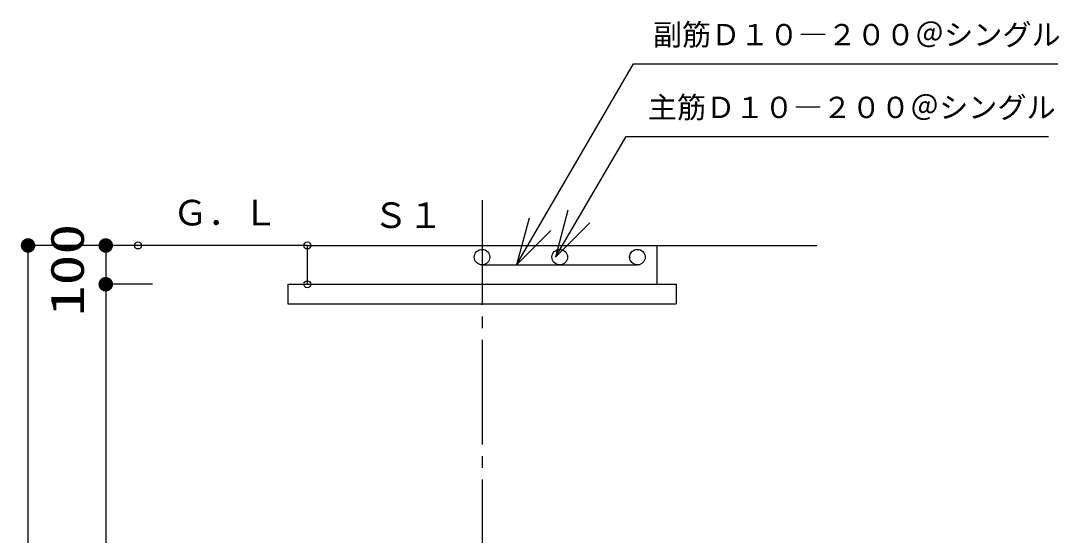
# Model space of a CAD drawing. Units: millimetres, scale not verified. Extents: x -9571 to 7747, y -6704 to 5373.
# Drawn here: x -1436 to 1238, y 941 to 2267 of the extents above; entities that cross this region are included whole.
import ezdxf
from ezdxf.enums import TextEntityAlignment as Align

# ---------------------------------------------------------------- set-up
doc = ezdxf.new("R2010")
doc.units = ezdxf.units.MM
doc.header["$LTSCALE"] = 30
doc.header["$PDMODE"] = 32
doc.header["$PDSIZE"] = 18
doc.linetypes.add('CHAIN2', pattern=[12, 9, -1, 1, -1])
for name, color, linetype, lineweight in [('0-1_00クル-フ-0躯体', 3, 'Continuous', 25), ('0-2_00クル-フ-1機器', 2, 'Continuous', 25), ('0-3_00クル-フ-2製作', 3, 'Continuous', 25), ('0-6_00クル-フ-6寸法', 7, 'Continuous', 25)]:
    doc.layers.add(name, color=color, linetype=linetype, lineweight=lineweight)
doc.styles.add('MS Gothic', font='')
doc.styles.add('ＭＳ ゴシック', font='')
doc.styles.get('MS Gothic').set_extended_font_data('MS Gothic')
doc.styles.get('ＭＳ ゴシック').set_extended_font_data('MS Gothic')

msp = doc.modelspace()

# ---------------------------------------------------------------- linework, layer by layer
at = {"layer": '0-1_00クル-フ-0躯体', "color": 4}
for p, q in [((-159.3, 1638.14), (142.02, 2156.49)), ((142.02, 2156.49), (1234.26, 2156.49)), ((-59.3, 1658.14), (122.99, 1969)), ((122.99, 1969), (1210.62, 1969))]:
    msp.add_line(p, q, dxfattribs=at)
for points in [[(-26.94, 1778.88), (-59.3, 1658.14), (29.09, 1746.53)], [(-126.94, 1758.88), (-159.3, 1638.14), (-70.91, 1726.53)]]:
    msp.add_lwpolyline(points, dxfattribs=at)
at = {"layer": '0-2_00クル-フ-1機器', "linetype": 'CHAIN2'}
msp.add_line((-247.94, 1804.94), (-247.94, -494.82), dxfattribs=at)
at = {"layer": '0-2_00クル-フ-1機器'}
for p, q in [((-697.94, 1688.14), (-1416.19, 1688.14)), ((-697.94, 1688.14), (613.65, 1688.14)), ((-697.94, 1688.14), (-697.94, 1588.14)), ((202.06, 1688.14), (202.06, 1588.14)), ((-747.94, 1588.14), (-747.94, 1538.14)), ((-747.94, 1588.14), (252.06, 1588.14)), ((252.06, 1588.14), (252.06, 1538.14)), ((-747.94, 1538.14), (252.06, 1538.14))]:
    msp.add_line(p, q, dxfattribs=at)
at = {"layer": '0-3_00クル-フ-2製作'}
msp.add_line((-247.94, 1638.14), (152.05, 1638.14), dxfattribs=at)
for centre in [(-248.06, 1658.14), (-48.06, 1658.14), (151.94, 1658.14), (152.05, 1658.14)]:
    msp.add_circle(centre, 20, dxfattribs=at)
at = {"layer": '0-6_00クル-フ-6寸法', "color": 4}
for p, q in [((-1296.93, 1688.14), (-1416.93, 1688.14)), ((-1416.93, -411.86), (-1416.93, 1688.14)), ((-1096.93, 1688.14), (-1216.93, 1688.14)), ((-1216.93, 1688.14), (-1216.93, 1588.14)), ((-1096.93, 1588.14), (-1216.93, 1588.14)), ((-1096.93, 1588.14), (-1216.93, 1588.14)), ((-1216.93, 1588.14), (-1216.93, -161.86))]:
    msp.add_line(p, q, dxfattribs=at)
for p in [(-1416.93, 1688.14), (-1133.86, 1688.14), (-697.94, 1688.14), (-1216.93, 1588.14), (-697.94, 1588.14)]:
    msp.add_point(p, dxfattribs=at)
at = {"layer": '0-6_00クル-フ-6寸法'}
for points in [[(-1435.32, 1691.8), (-1416.93, 1688.14), (-1435.68, 1688.14)], [(-1435.68, 1688.14), (-1416.93, 1688.14), (-1435.32, 1684.48)], [(-1434.25, 1695.32), (-1416.93, 1688.14), (-1435.32, 1691.8)], [(-1435.32, 1684.48), (-1416.93, 1688.14), (-1434.25, 1680.97)], [(-1432.52, 1698.56), (-1416.93, 1688.14), (-1434.25, 1695.32)], [(-1434.25, 1680.97), (-1416.93, 1688.14), (-1432.52, 1677.73)], [(-1430.18, 1701.4), (-1416.93, 1688.14), (-1432.52, 1698.56)], [(-1432.52, 1677.73), (-1416.93, 1688.14), (-1430.18, 1674.88)], [(-1427.34, 1703.73), (-1416.93, 1688.14), (-1430.18, 1701.4)], [(-1430.18, 1674.88), (-1416.93, 1688.14), (-1427.34, 1672.55)], [(-1424.1, 1705.47), (-1416.93, 1688.14), (-1427.34, 1703.73)], [(-1427.34, 1672.55), (-1416.93, 1688.14), (-1424.1, 1670.82)], [(-1420.58, 1706.53), (-1416.93, 1688.14), (-1424.1, 1705.47)], [(-1424.1, 1670.82), (-1416.93, 1688.14), (-1420.58, 1669.75)], [(-1416.93, 1706.89), (-1416.93, 1688.14), (-1420.58, 1706.53)], [(-1420.58, 1669.75), (-1416.93, 1688.14), (-1416.93, 1669.39)], [(-1413.27, 1706.53), (-1416.93, 1688.14), (-1416.93, 1706.89)], [(-1409.75, 1705.47), (-1416.93, 1688.14), (-1413.27, 1706.53)], [(-1406.51, 1703.73), (-1416.93, 1688.14), (-1409.75, 1705.47)], [(-1403.67, 1701.4), (-1416.93, 1688.14), (-1406.51, 1703.73)], [(-1401.34, 1698.56), (-1416.93, 1688.14), (-1403.67, 1701.4)], [(-1399.6, 1695.32), (-1416.93, 1688.14), (-1401.34, 1698.56)], [(-1398.54, 1691.8), (-1416.93, 1688.14), (-1399.6, 1695.32)], [(-1398.18, 1688.14), (-1416.93, 1688.14), (-1398.54, 1691.8)], [(-1416.93, 1669.39), (-1416.93, 1688.14), (-1413.27, 1669.75)], [(-1413.27, 1669.75), (-1416.93, 1688.14), (-1409.75, 1670.82)], [(-1409.75, 1670.82), (-1416.93, 1688.14), (-1406.51, 1672.55)], [(-1406.51, 1672.55), (-1416.93, 1688.14), (-1403.67, 1674.88)], [(-1403.67, 1674.88), (-1416.93, 1688.14), (-1401.34, 1677.73)], [(-1401.34, 1677.73), (-1416.93, 1688.14), (-1399.6, 1680.97)], [(-1399.6, 1680.97), (-1416.93, 1688.14), (-1398.54, 1684.48)], [(-1398.54, 1684.48), (-1416.93, 1688.14), (-1398.18, 1688.14)], [(-1235.32, 1691.8), (-1216.93, 1688.14), (-1235.68, 1688.14)], [(-1235.68, 1688.14), (-1216.93, 1688.14), (-1235.32, 1684.48)], [(-1234.25, 1695.32), (-1216.93, 1688.14), (-1235.32, 1691.8)], [(-1235.32, 1684.48), (-1216.93, 1688.14), (-1234.25, 1680.97)], [(-1232.52, 1698.56), (-1216.93, 1688.14), (-1234.25, 1695.32)], [(-1234.25, 1680.97), (-1216.93, 1688.14), (-1232.52, 1677.73)], [(-1230.18, 1701.4), (-1216.93, 1688.14), (-1232.52, 1698.56)], [(-1232.52, 1677.73), (-1216.93, 1688.14), (-1230.18, 1674.88)], [(-1227.34, 1703.73), (-1216.93, 1688.14), (-1230.18, 1701.4)], [(-1230.18, 1674.88), (-1216.93, 1688.14), (-1227.34, 1672.55)], [(-1224.1, 1705.47), (-1216.93, 1688.14), (-1227.34, 1703.73)], [(-1227.34, 1672.55), (-1216.93, 1688.14), (-1224.1, 1670.82)], [(-1220.58, 1706.53), (-1216.93, 1688.14), (-1224.1, 1705.47)], [(-1224.1, 1670.82), (-1216.93, 1688.14), (-1220.58, 1669.75)], [(-1216.93, 1706.89), (-1216.93, 1688.14), (-1220.58, 1706.53)], [(-1220.58, 1669.75), (-1216.93, 1688.14), (-1216.93, 1669.39)], [(-1213.27, 1706.53), (-1216.93, 1688.14), (-1216.93, 1706.89)], [(-1209.75, 1705.47), (-1216.93, 1688.14), (-1213.27, 1706.53)], [(-1206.51, 1703.73), (-1216.93, 1688.14), (-1209.75, 1705.47)], [(-1203.67, 1701.4), (-1216.93, 1688.14), (-1206.51, 1703.73)], [(-1201.34, 1698.56), (-1216.93, 1688.14), (-1203.67, 1701.4)], [(-1199.6, 1695.32), (-1216.93, 1688.14), (-1201.34, 1698.56)], [(-1198.54, 1691.8), (-1216.93, 1688.14), (-1199.6, 1695.32)], [(-1198.18, 1688.14), (-1216.93, 1688.14), (-1198.54, 1691.8)], [(-1216.93, 1669.39), (-1216.93, 1688.14), (-1213.27, 1669.75)], [(-1213.27, 1669.75), (-1216.93, 1688.14), (-1209.75, 1670.82)], [(-1209.75, 1670.82), (-1216.93, 1688.14), (-1206.51, 1672.55)], [(-1206.51, 1672.55), (-1216.93, 1688.14), (-1203.67, 1674.88)], [(-1203.67, 1674.88), (-1216.93, 1688.14), (-1201.34, 1677.73)], [(-1201.34, 1677.73), (-1216.93, 1688.14), (-1199.6, 1680.97)], [(-1199.6, 1680.97), (-1216.93, 1688.14), (-1198.54, 1684.48)], [(-1198.54, 1684.48), (-1216.93, 1688.14), (-1198.18, 1688.14)], [(-1224.1, 1605.47), (-1216.93, 1588.14), (-1227.34, 1603.73)], [(-1224.1, 1605.47), (-1216.93, 1588.14), (-1227.34, 1603.73)], [(-1220.58, 1606.53), (-1216.93, 1588.14), (-1224.1, 1605.47)], [(-1220.58, 1606.53), (-1216.93, 1588.14), (-1224.1, 1605.47)], [(-1216.93, 1606.89), (-1216.93, 1588.14), (-1220.58, 1606.53)], [(-1216.93, 1606.89), (-1216.93, 1588.14), (-1220.58, 1606.53)], [(-1213.27, 1606.53), (-1216.93, 1588.14), (-1216.93, 1606.89)], [(-1213.27, 1606.53), (-1216.93, 1588.14), (-1216.93, 1606.89)], [(-1209.75, 1605.47), (-1216.93, 1588.14), (-1213.27, 1606.53)], [(-1209.75, 1605.47), (-1216.93, 1588.14), (-1213.27, 1606.53)], [(-1206.51, 1603.73), (-1216.93, 1588.14), (-1209.75, 1605.47)], [(-1206.51, 1603.73), (-1216.93, 1588.14), (-1209.75, 1605.47)], [(-1235.32, 1591.8), (-1216.93, 1588.14), (-1235.68, 1588.14)], [(-1235.32, 1591.8), (-1216.93, 1588.14), (-1235.68, 1588.14)], [(-1235.68, 1588.14), (-1216.93, 1588.14), (-1235.32, 1584.48)], [(-1235.68, 1588.14), (-1216.93, 1588.14), (-1235.32, 1584.48)], [(-1234.25, 1595.32), (-1216.93, 1588.14), (-1235.32, 1591.8)], [(-1234.25, 1595.32), (-1216.93, 1588.14), (-1235.32, 1591.8)], [(-1235.32, 1584.48), (-1216.93, 1588.14), (-1234.25, 1580.97)], [(-1235.32, 1584.48), (-1216.93, 1588.14), (-1234.25, 1580.97)], [(-1232.52, 1598.56), (-1216.93, 1588.14), (-1234.25, 1595.32)], [(-1232.52, 1598.56), (-1216.93, 1588.14), (-1234.25, 1595.32)], [(-1234.25, 1580.97), (-1216.93, 1588.14), (-1232.52, 1577.73)], [(-1234.25, 1580.97), (-1216.93, 1588.14), (-1232.52, 1577.73)], [(-1230.18, 1601.4), (-1216.93, 1588.14), (-1232.52, 1598.56)], [(-1230.18, 1601.4), (-1216.93, 1588.14), (-1232.52, 1598.56)], [(-1232.52, 1577.73), (-1216.93, 1588.14), (-1230.18, 1574.88)], [(-1232.52, 1577.73), (-1216.93, 1588.14), (-1230.18, 1574.88)], [(-1227.34, 1603.73), (-1216.93, 1588.14), (-1230.18, 1601.4)], [(-1227.34, 1603.73), (-1216.93, 1588.14), (-1230.18, 1601.4)], [(-1230.18, 1574.88), (-1216.93, 1588.14), (-1227.34, 1572.55)], [(-1230.18, 1574.88), (-1216.93, 1588.14), (-1227.34, 1572.55)], [(-1227.34, 1572.55), (-1216.93, 1588.14), (-1224.1, 1570.82)], [(-1227.34, 1572.55), (-1216.93, 1588.14), (-1224.1, 1570.82)], [(-1224.1, 1570.82), (-1216.93, 1588.14), (-1220.58, 1569.75)], [(-1224.1, 1570.82), (-1216.93, 1588.14), (-1220.58, 1569.75)], [(-1220.58, 1569.75), (-1216.93, 1588.14), (-1216.93, 1569.39)], [(-1220.58, 1569.75), (-1216.93, 1588.14), (-1216.93, 1569.39)], [(-1203.67, 1601.4), (-1216.93, 1588.14), (-1206.51, 1603.73)], [(-1203.67, 1601.4), (-1216.93, 1588.14), (-1206.51, 1603.73)], [(-1201.34, 1598.56), (-1216.93, 1588.14), (-1203.67, 1601.4)], [(-1201.34, 1598.56), (-1216.93, 1588.14), (-1203.67, 1601.4)], [(-1199.6, 1595.32), (-1216.93, 1588.14), (-1201.34, 1598.56)], [(-1199.6, 1595.32), (-1216.93, 1588.14), (-1201.34, 1598.56)], [(-1198.54, 1591.8), (-1216.93, 1588.14), (-1199.6, 1595.32)], [(-1198.54, 1591.8), (-1216.93, 1588.14), (-1199.6, 1595.32)], [(-1198.18, 1588.14), (-1216.93, 1588.14), (-1198.54, 1591.8)], [(-1198.18, 1588.14), (-1216.93, 1588.14), (-1198.54, 1591.8)], [(-1216.93, 1569.39), (-1216.93, 1588.14), (-1213.27, 1569.75)], [(-1213.27, 1569.75), (-1216.93, 1588.14), (-1209.75, 1570.82)], [(-1209.75, 1570.82), (-1216.93, 1588.14), (-1206.51, 1572.55)], [(-1206.51, 1572.55), (-1216.93, 1588.14), (-1203.67, 1574.88)], [(-1203.67, 1574.88), (-1216.93, 1588.14), (-1201.34, 1577.73)], [(-1201.34, 1577.73), (-1216.93, 1588.14), (-1199.6, 1580.97)], [(-1199.6, 1580.97), (-1216.93, 1588.14), (-1198.54, 1584.48)], [(-1198.54, 1584.48), (-1216.93, 1588.14), (-1198.18, 1588.14)], [(-1216.93, 1569.39), (-1216.93, 1588.14), (-1213.27, 1569.75)], [(-1213.27, 1569.75), (-1216.93, 1588.14), (-1209.75, 1570.82)], [(-1209.75, 1570.82), (-1216.93, 1588.14), (-1206.51, 1572.55)], [(-1206.51, 1572.55), (-1216.93, 1588.14), (-1203.67, 1574.88)], [(-1203.67, 1574.88), (-1216.93, 1588.14), (-1201.34, 1577.73)], [(-1201.34, 1577.73), (-1216.93, 1588.14), (-1199.6, 1580.97)], [(-1199.6, 1580.97), (-1216.93, 1588.14), (-1198.54, 1584.48)], [(-1198.54, 1584.48), (-1216.93, 1588.14), (-1198.18, 1588.14)]]:
    msp.add_solid(points, dxfattribs=at)

# ---------------------------------------------------------------- texts
at = {"layer": '0-1_00クル-フ-0躯体', "color": 4, "style": 'MS Gothic'}
for s, p in [('副筋Ｄ１０―２００＠シングル\u3000', (191.63, 2187.51)), ('主筋Ｄ１０―２００＠シングル\u3000', (178.79, 2000.02))]:
    msp.add_text(s, height=54.99, dxfattribs=at).set_placement(p, align=Align.BOTTOM_LEFT)
at = {"layer": '0-2_00クル-フ-1機器', "color": 4, "style": 'MS Gothic'}
for s, p in [('Ｇ．Ｌ', (-1044.04, 1719.97)), ('Ｓ１', (-528.3, 1713.44))]:
    msp.add_text(s, height=65.98, dxfattribs=at).set_placement(p, align=Align.BOTTOM_LEFT)
at = {"layer": '0-6_00クル-フ-6寸法', "color": 3, "style": 'ＭＳ ゴシック', "width": 1.35}
msp.add_text('100', height=86.59, rotation=90, dxfattribs=at).set_placement((-1247.01, 1505.6), align=Align.BOTTOM_LEFT)

doc.saveas('drawing.dxf')
